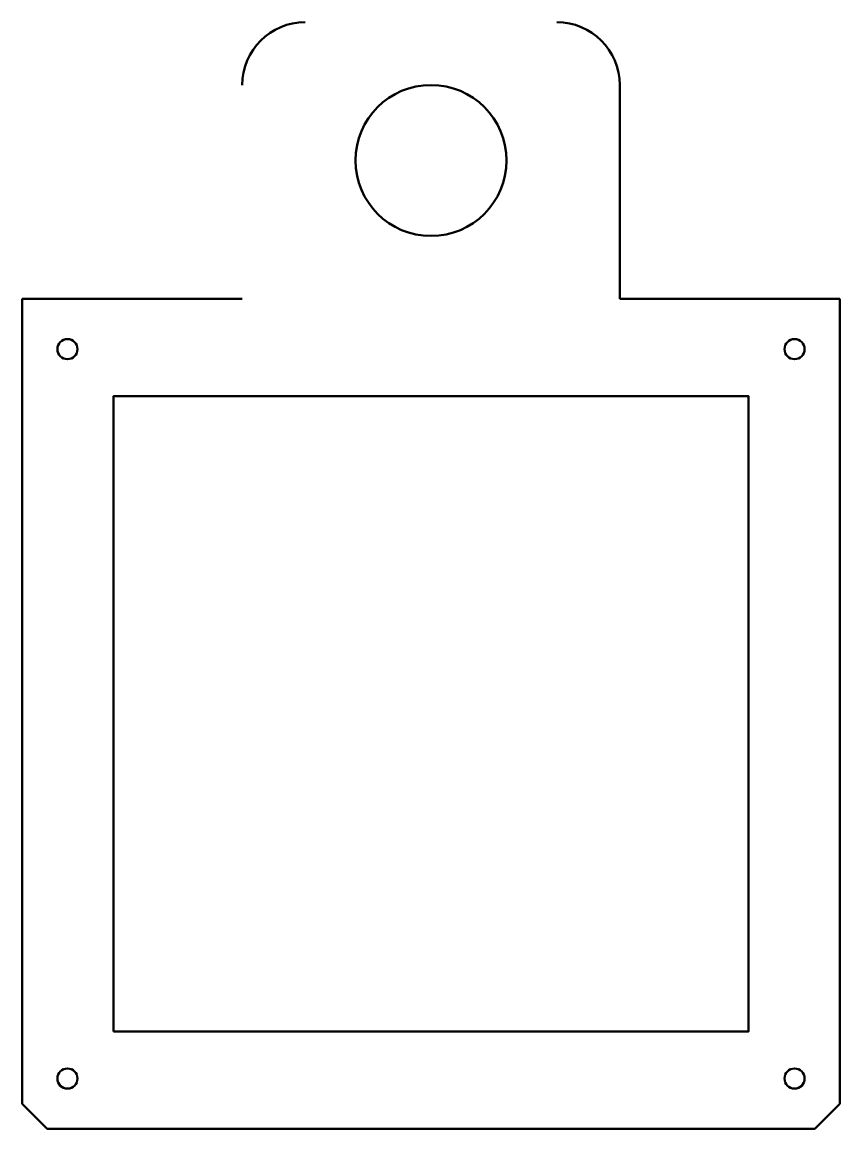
# Model space of a CAD drawing. Header units: millimetres. Extents: x -32.5 to 32.5, y -33 to 55.
import ezdxf

# ---------------------------------------------------------------- set-up
doc = ezdxf.new("R2010")
doc.units = ezdxf.units.MM
doc.header["$LTSCALE"] = 0.5
doc.layers.add('CUT', color=7, linetype='CONTINUOUS', lineweight=50)

msp = doc.modelspace()

# ---------------------------------------------------------------- linework, layer by layer
at = {"layer": 'CUT'}
for p, q in [((15, 33), (15, 50)), ((-15, 33), (-32.5, 33)), ((-32.5, 33), (-32.5, -31)), ((32.5, 33), (15, 33)), ((32.5, -31), (32.5, 33)), ((-32.5, -31), (-30.5, -33)), ((30.5, -33), (32.5, -31)), ((-30.5, -33), (30.5, -33))]:
    msp.add_line(p, q, dxfattribs=at)
msp.add_lwpolyline([(-25.25, -25.25), (25.25, -25.25), (25.25, 25.25), (-25.25, 25.25)], close=True, dxfattribs=at)
for centre, radius in [((0, 44), 6), ((-28.9, 29), 0.8), ((28.9, 29), 0.8), ((-28.9, -29), 0.8), ((28.9, -29), 0.8)]:
    msp.add_circle(centre, radius, dxfattribs=at)
for centre, start, end in [((-10, 50), 90, 180), ((10, 50), 0, 90)]:
    msp.add_arc(centre, 5, start, end, dxfattribs=at)

doc.saveas('drawing.dxf')
